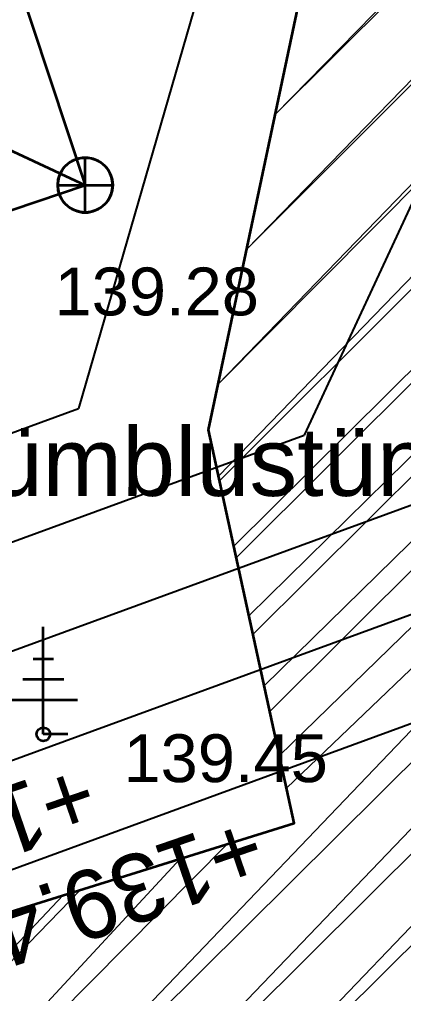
# Model space of a CAD drawing. Header units: millimetres. Extents: x 368386 to 996118, y -334862 to 250838.
# Drawn here: x 786441 to 792058, y -120450 to -106194 of the extents above; entities that cross this region are included whole.
import ezdxf

# ---------------------------------------------------------------- set-up
doc = ezdxf.new("R2010")
doc.units = ezdxf.units.MM
doc.header["$MEASUREMENT"] = 0
doc.set_wipeout_variables(frame=1)
doc.linetypes.add('Wipeout_Contour', pattern=[1000, 0, -1000])
doc.layers.add('_uusvertikaal', color=5, linetype='Continuous')
doc.layers.add('New_KANAL_ELEMENDID', color=7, linetype='Continuous')
for name, color, linetype, lineweight in [('New__ASENDIPLAAN_Pen_No__1', 7, 'Continuous', 13), ('New_KANAL_ELEMENDID_Pen_No__7', 7, 'Continuous', 35), ('New_Kanal_proj_kinnistu_Pen_No__7', 7, 'Continuous', 35), ('New_Kanal_proj_kinnistu_Pen_No__75', 6, 'Continuous', 20), ('New_korgus-EH2000#1_Pen_No__1', 7, 'Continuous', 13), ('New_korgus-EH2000#1_Pen_No__7', 7, 'Continuous', 35), ('New_PUU_Pen_No__7', 7, 'Continuous', 35), ('New_Sade_rek_Pen_No__84', 114, 'Continuous', 35)]:
    doc.layers.add(name, color=color, linetype=linetype, lineweight=lineweight)
doc.styles.add('GENERATED_STYLE_1', font='arial.ttf')
doc.linetypes.add('Sade1', pattern='A,0,[5,TRN_EP_AS-4-01_V01_Asendiplaan1.Shx,S=13.49206349206349,R=0,X=0,Y=0],-2600,0', length=2600)
doc.dimstyles.new('GENERATED_STYLE__2', dxfattribs={"dimtxt": 0.18, "dimasz": 152, "dimexe": 0.18, "dimexo": 0.0625, "dimgap": 0, "dimtad": 0, "dimtih": 1, "dimtoh": 1, "dimdec": 4, "dimzin": 0, "dimdsep": 46, "dimcen": 0.09, "dimadec": 0, "dimazin": 0, "dimtfac": 1, "dimtdec": 4, "dimtmove": 0, "dimatfit": 3, "dimldrblk": 'ARROWHEAD_0', "dimfxl": 1, "dimtolj": 1, "dimtzin": 0, "dimarcsym": 0})

# ---------------------------------------------------------------- blocks, each defined once
blk = doc.blocks.new('ARROWHEAD_0')
at = {"color": 0, "linetype": 'Continuous', "lineweight": 0}
for p, q in [((0, 0), (-1, 0)), ((0, -0.5), (0, 0.5))]:
    blk.add_line(p, q, dxfattribs=at)

msp = doc.modelspace()

# ---------------------------------------------------------------- linework, layer by layer
at = {"layer": '_uusvertikaal'}
msp.add_line((794593.0123169154, -103681.8104512492), (790604.9218303646, -112276.8760986825), dxfattribs=at)
at = {"layer": '_uusvertikaal', "color": 5}
for p, q in [((775841.8212998508, -120876.7250229723), (805535.1383383825, -110005.3369082479)), ((769353.0765706203, -120057.6524152167), (790604.9218303646, -112276.8760986826)), ((772435.210702774, -120526.5877680404), (794022.1979975619, -112623.1084496223)), ((781490.3834446121, -120406.0336255291), (796249.2723626406, -115002.4739840857))]:
    msp.add_line(p, q, dxfattribs=at)
at = {"layer": 'New_korgus-EH2000#1_Pen_No__7', "color": 7, "linetype": 'Continuous', "lineweight": 35}
msp.add_circle((786789.6257092322, -116656.0518280725), 99.99999997671694, dxfattribs=at)
at = {"layer": 'New_PUU_Pen_No__7', "color": 7, "linetype": 'Continuous', "lineweight": 35}
for p, q in [((786789.6257092322, -116656.0518280725), (786789.6257092322, -115081.0518278862)), ((786939.6257092555, -115556.051828445), (786639.6257092089, -115556.051828445)), ((787089.6257092787, -115856.0518282587), (786489.6257091856, -115856.0518282587)), ((787289.6257092322, -116156.0518280725), (786289.6257092322, -116156.0518280725)), ((787149.6257092182, -116656.0518280725), (786789.6257092322, -116656.0518280725))]:
    msp.add_line(p, q, dxfattribs=at)

# ---------------------------------------------------------------- texts
at = {"layer": '_uusvertikaal', "color": 5}
for s, p in [('+139.30', (787358.4049907648, -117034.96345231)), ('+139.40', (789812.5364713916, -117812.6303335509))]:
    msp.add_text(s, height=999.9999999999997, rotation=198.9383451661979, dxfattribs=at).set_placement(p)
at = {"layer": 'New__ASENDIPLAAN_Pen_No__1', "color": 7, "linetype": 'Continuous', "lineweight": 13, "insert": (793222.7310844291, -112673.7067598997), "char_height": 1000, "attachment_point": 6, "style": 'GENERATED_STYLE_1'}
msp.add_mtext('\\A1;Kümblustünn', dxfattribs=at)
at = {"layer": 'New_korgus-EH2000#1_Pen_No__1', "color": 7, "linetype": 'Continuous', "lineweight": 13, "char_height": 700.0000000000001, "attachment_point": 1, "style": 'GENERATED_STYLE_1'}
for s, insert in [('\\A1; 139.28 ', (786681.6257092247, -109824.0518284524)), ('\\A1; 139.45 ', (787689.6257092555, -116656.0518279235))]:
    msp.add_mtext(s, dxfattribs=dict(at, insert=insert))

# ---------------------------------------------------------------- leaders
at = {"layer": 'New__ASENDIPLAAN_Pen_No__1', "color": 7, "linetype": 'Continuous', "lineweight": 13, "annotation_type": 0, "has_hookline": 1, "hookline_direction": 0, "text_width": 7955.661664392907}
msp.add_leader([(782827.0928259215, -112723.1699745158), (782828.0252914833, -112673.7067598997), (785274.7310844291, -112673.7067598997)], dimstyle='GENERATED_STYLE__2', dxfattribs=at)

# ---------------------------------------------------------------- wipeouts: each hides what was drawn before it
at = {"color": 254, "linetype": 'Wipeout_Contour', "lineweight": 0, "ltscale": 25435485.90750074}
msp.add_wipeout([(787802.743683274, -108577.19605184445), (787787.3719075538, -108499.91691719095), (787757.2190849419, -108427.1215642924), (787713.4439714096, -108361.6074766154), (787657.7288200456, -108305.89232548425), (787592.2147328343, -108262.11721218476), (787519.41937947, -108231.96438934008), (787442.1402445837, -108216.59261315415), (787363.3471219178, -108216.59261315415), (787286.0679870314, -108231.96438934008), (787213.2726336672, -108262.11721218476), (787147.7585464559, -108305.89232548425), (787092.0433950919, -108361.6074766154), (787048.2682815596, -108427.1215642924), (787018.1154589477, -108499.91691719095), (787002.7436832275, -108577.19605184445), (787002.7436832275, -108655.9891752089), (787018.1154589477, -108733.26830986241), (787048.2682815596, -108806.06366276095), (787092.0433950919, -108871.57775043795), (787147.7585464559, -108927.2929015691), (787213.2726336672, -108971.0680148686), (787286.0679870314, -109001.22083771328), (787363.3471219178, -109016.5926138992), (787442.1402445837, -109016.5926138992), (787519.41937947, -109001.22083771328), (787592.2147328343, -108971.0680148686), (787657.7288200456, -108927.2929015691), (787713.4439714096, -108871.57775043795), (787757.2190849419, -108806.06366276095), (787787.3719075538, -108733.26830986241), (787802.743683274, -108655.9891752089)], dxfattribs=at).dxf.layer = 'New_KANAL_ELEMENDID'

# ---------------------------------------------------------------- next in the draw order: hatches: boundary and pattern name
at = {"layer": 'New_Kanal_proj_kinnistu_Pen_No__75', "linetype": 'Continuous', "lineweight": 20}
h = msp.add_hatch(dxfattribs=at)
h.set_pattern_fill('JIS_LC_20_0001', color=6, style=0, pattern_type=2)
h.set_pattern_definition([(45, (-640525210.1040568, -6432847529.913312), (-707.1067811865477, 707.1067811865477), []), (45, (-640525190.1040568, -6432847529.913312), (-707.1067811865477, 707.1067811865477), [])])
h.paths.add_polyline_path([(828012.823012828, -100795.2954084734), (812637.8626403707, -71463.95242634512), (808033.9408392861, -74275.3324718336), (813845.9541281295, -88063.57640727708), (798437.4965517159, -91084.89229671011), (795197.261066463, -93029.41064956883), (790915.0717092521, -104103.9324053685), (789203.4379178035, -112199.5449108193), (790458.6368200212, -117957.6920545782), (786065.4406620265, -119325.9644950862), (782984.4943176099, -116817.4638846079), (771003.0498918454, -120067.1117822761), (769576.6903702711, -111344.3741244386), (766723.963441847, -112028.5110264207), (762728.9171956322, -108258.7016564916), (745099.0777096554, -100277.1112858439), (743276.9772676361, -100858.1137466366), (742307.0526352926, -103423.6247423227), (742763.4875245235, -104962.931066298), (745673.2693069457, -105076.9545654888), (747955.4476956214, -106502.2373912046), (755087.2610741603, -114141.759993055), (758399.6164812084, -125902.6605547527), (762792.812639203, -128069.0920320461), (765417.320151751, -131375.7503158535), (771921.5340791811, -133143.1022747541), (774032.5518486166, -130463.5691433335), (777341.7097235174, -126244.7283244813), (786926.8660527264, -125674.61492169), (800512.552927768, -119666.0535507957), (796062.3019156588, -112482.623581321), (798287.4293930904, -109803.0890864442)])

# ---------------------------------------------------------------- next in the draw order: linework, layer by layer
at = {"layer": '_uusvertikaal'}
msp.add_line((790125.3746482704, -102122.7653305913), (787306.4388784906, -111887.1508921787), dxfattribs=at)
at = {"layer": '_uusvertikaal', "color": 5}
msp.add_lwpolyline([(780077.5551931596, -82365.17900457258), (761303.7832302822, -80175.18294870653), (757406.1345846686, -88522.80027073984), (769108.3781441144, -93955.02042694786), (772052.7513949818, -117471.8673776865), (787306.4388784906, -111887.1508921787)], dxfattribs=at)
at = {"layer": 'New_KANAL_ELEMENDID_Pen_No__7', "color": 7, "linetype": 'Continuous', "lineweight": 35}
for p, q in [((787402.7436832507, -109016.5926138992), (787402.7436832507, -108216.5926131541)), ((787002.7436832275, -108616.5926135267), (787802.743683274, -108616.5926135267))]:
    msp.add_line(p, q, dxfattribs=at)
at = {"layer": 'New_KANAL_ELEMENDID_Pen_No__7', "color": 7, "linetype": 'Continuous', "lineweight": 35, "flags": 128}
msp.add_lwpolyline([(787802.743683274, -108577.1960518445), (787787.3719075538, -108499.9169171909), (787757.2190849419, -108427.1215642924), (787713.4439714096, -108361.6074766154), (787657.7288200456, -108305.8923254843), (787592.2147328343, -108262.1172121848), (787519.41937947, -108231.9643893401), (787442.1402445837, -108216.5926131541), (787363.3471219178, -108216.5926131541), (787286.0679870314, -108231.9643893401), (787213.2726336672, -108262.1172121848), (787147.7585464559, -108305.8923254843), (787092.0433950919, -108361.6074766154), (787048.2682815596, -108427.1215642924), (787018.1154589477, -108499.9169171909), (787002.7436832275, -108577.1960518445), (787002.7436832275, -108655.9891752089), (787018.1154589477, -108733.2683098624), (787048.2682815596, -108806.0636627609), (787092.0433950919, -108871.577750438), (787147.7585464559, -108927.2929015691), (787213.2726336672, -108971.0680148686), (787286.0679870314, -109001.2208377133), (787363.3471219178, -109016.5926138992), (787442.1402445837, -109016.5926138992), (787519.41937947, -109001.2208377133), (787592.2147328343, -108971.0680148686), (787657.7288200456, -108927.2929015691), (787713.4439714096, -108871.577750438), (787757.2190849419, -108806.0636627609), (787787.3719075538, -108733.2683098624), (787802.743683274, -108655.9891752089)], close=True, dxfattribs=at)
at = {"layer": 'New_KANAL_ELEMENDID_Pen_No__7', "color": 7, "linetype": 'Continuous', "lineweight": 35}
msp.add_circle((787402.7436832507, -108616.5926135267), 401.9354289630428, dxfattribs=at)
at = {"layer": 'New_Kanal_proj_kinnistu_Pen_No__7', "color": 7, "linetype": 'Continuous', "lineweight": 35, "flags": 128}
msp.add_lwpolyline([(758399.6164812084, -125902.6605547527), (755087.2610741603, -114141.759993055), (747955.4476956214, -106502.2373912046), (745673.2693069457, -105076.9545654888), (742763.4875245235, -104962.931066298), (742307.0526352926, -103423.6247423227), (743276.9772676361, -100858.1137466366), (745099.0777096554, -100277.1112858439), (762728.9171956322, -108258.7016564916), (766723.963441847, -112028.5110264207), (769576.6903702711, -111344.3741244386), (771003.0498918454, -120067.1117822761), (782984.4943176099, -116817.4638846079), (786065.4406620265, -119325.9644950862), (790458.6368200212, -117957.6920545782), (789203.4379178035, -112199.5449108193), (790915.0717092521, -104103.9324053685), (795197.261066463, -93029.41064956883), (798437.4965517159, -91084.89229671011), (813845.9541281295, -88063.57640727708), (808033.9408392861, -74275.3324718336), (812637.8626403707, -71463.95242634512)], dxfattribs=at)
at = {"layer": 'New_Kanal_proj_kinnistu_Pen_No__75', "color": 6, "linetype": 'Continuous', "lineweight": 20, "flags": 128}
msp.add_lwpolyline([(758399.6164812084, -125902.6605547527), (755087.2610741603, -114141.759993055), (747955.4476956214, -106502.2373912046), (745673.2693069457, -105076.9545654888), (742763.4875245235, -104962.931066298), (742307.0526352926, -103423.6247423227), (743276.9772676361, -100858.1137466366), (745099.0777096554, -100277.1112858439), (762728.9171956322, -108258.7016564916), (766723.963441847, -112028.5110264207), (769576.6903702711, -111344.3741244386), (771003.0498918454, -120067.1117822761), (782984.4943176099, -116817.4638846079), (786065.4406620265, -119325.9644950862), (790458.6368200212, -117957.6920545782), (789203.4379178035, -112199.5449108193), (790915.0717092521, -104103.9324053685), (795197.261066463, -93029.41064956883), (798437.4965517159, -91084.89229671011), (813845.9541281295, -88063.57640727708), (808033.9408392861, -74275.3324718336), (812637.8626403707, -71463.95242634512)], dxfattribs=at)
at = {"layer": 'New_Sade_rek_Pen_No__84', "color": 114, "linetype": 'Sade1', "lineweight": 35}
for points in [[(783516.0073338152, -96891.89202106843), (787402.7436832507, -108616.5926135267)], [(784445.9841232124, -107240.1895555789), (787402.7436832507, -108616.5926135267)], [(774985.8228910557, -112813.266658702), (787402.7436832507, -108616.5926135267)]]:
    msp.add_lwpolyline(points, dxfattribs=at)

doc.saveas('drawing.dxf')
